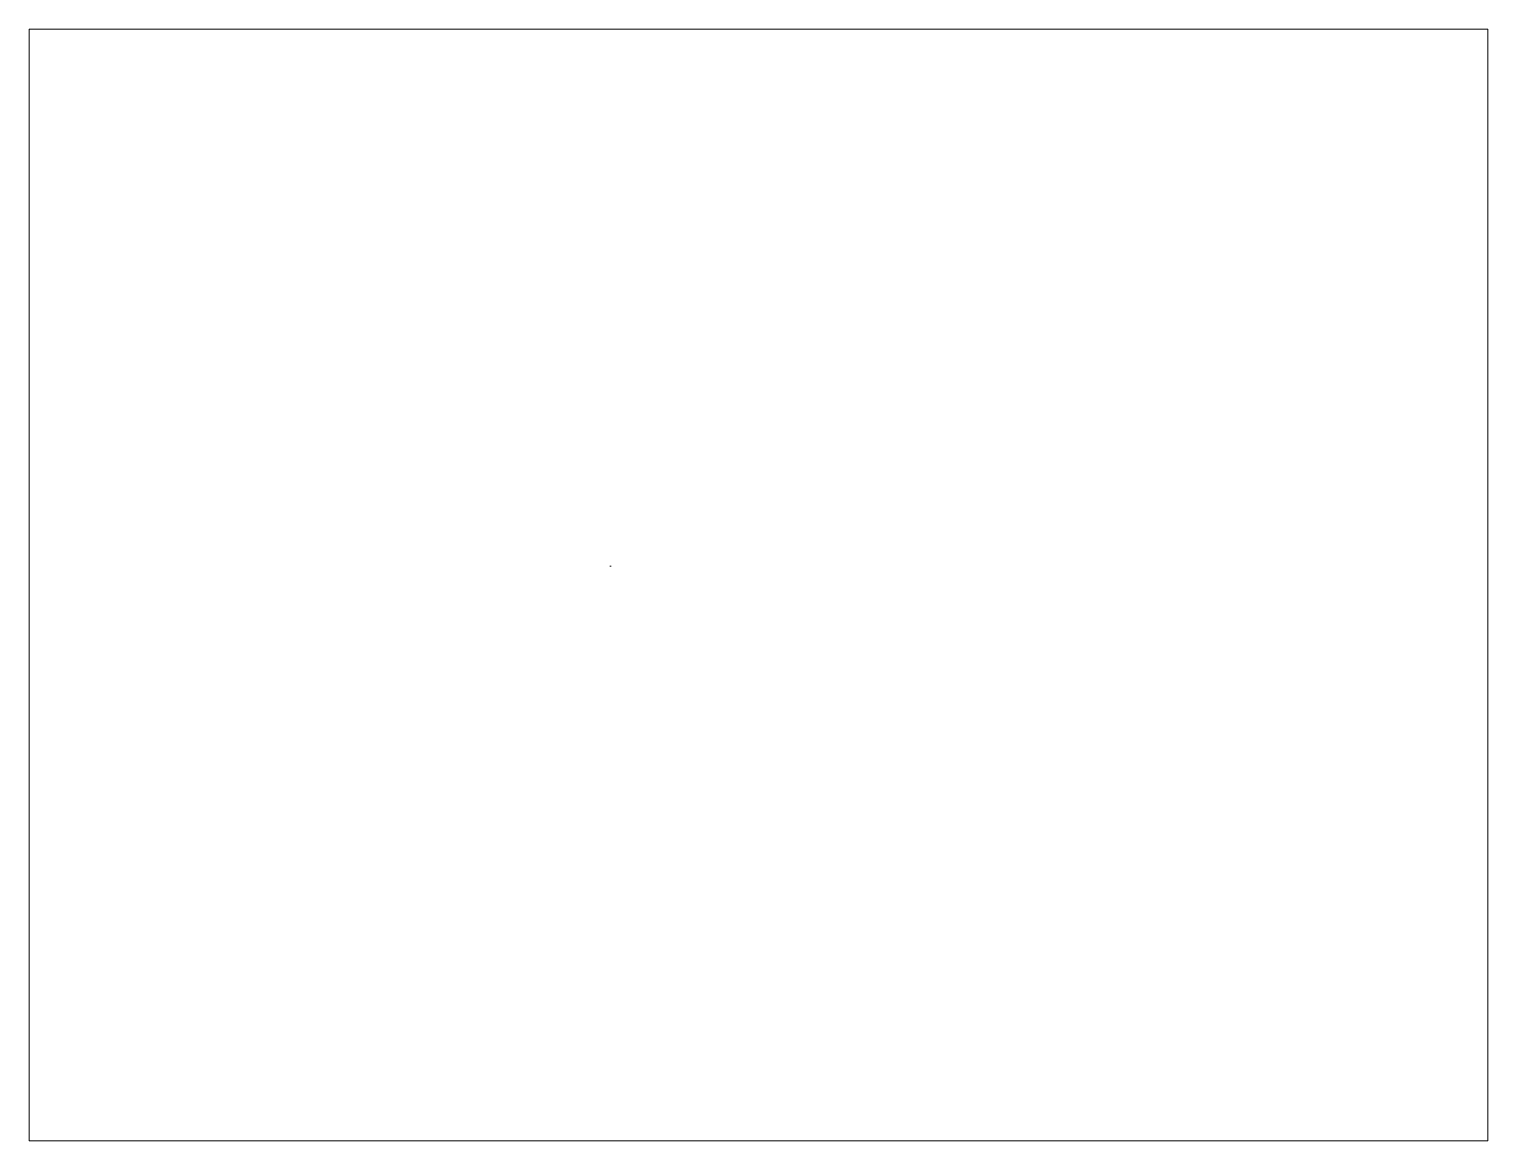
# Paper-space layout 'Layout2' of a CAD drawing. Header units: feet. Extents: x 1.05 to 9.45, y 0.8 to 7.2.
# The model-space entities are those that its viewports show. They can reach past a viewport. Long polylines and large blocks are cut down to what shows.
import ezdxf

# ---------------------------------------------------------------- set-up
doc = ezdxf.new("R2010")
doc.units = ezdxf.units.FT
doc.header["$MEASUREMENT"] = 0
doc.layers.add('DIM', color=7, linetype='Continuous', lineweight=18)

msp = doc.modelspace()

# ---------------------------------------------------------------- hatches: boundary and pattern name
at = {"layer": 'DIM'}
h = msp.add_hatch(dxfattribs=at)
h.set_pattern_fill('ANSI31', color=256, scale=300, angle=45, style=0)
h.set_pattern_definition([(90, (30548.064, -12272.118), (-37.5, 7e-15), [])])
h.paths.add_polyline_path([(30550.11, -12267.903), (30548.064, -12272.118), (30550.11, -12272.118)])

psp = doc.layouts.new('Layout2')

# ---------------------------------------------------------------- viewports
at = {"layer": 'DIM'}
psp.add_viewport(center=(5.25, 4), size=(8.4, 6.4), view_center_point=(31327.1533, -12370.98), view_height=5853.934938, dxfattribs=at)

doc.saveas('drawing.dxf')
